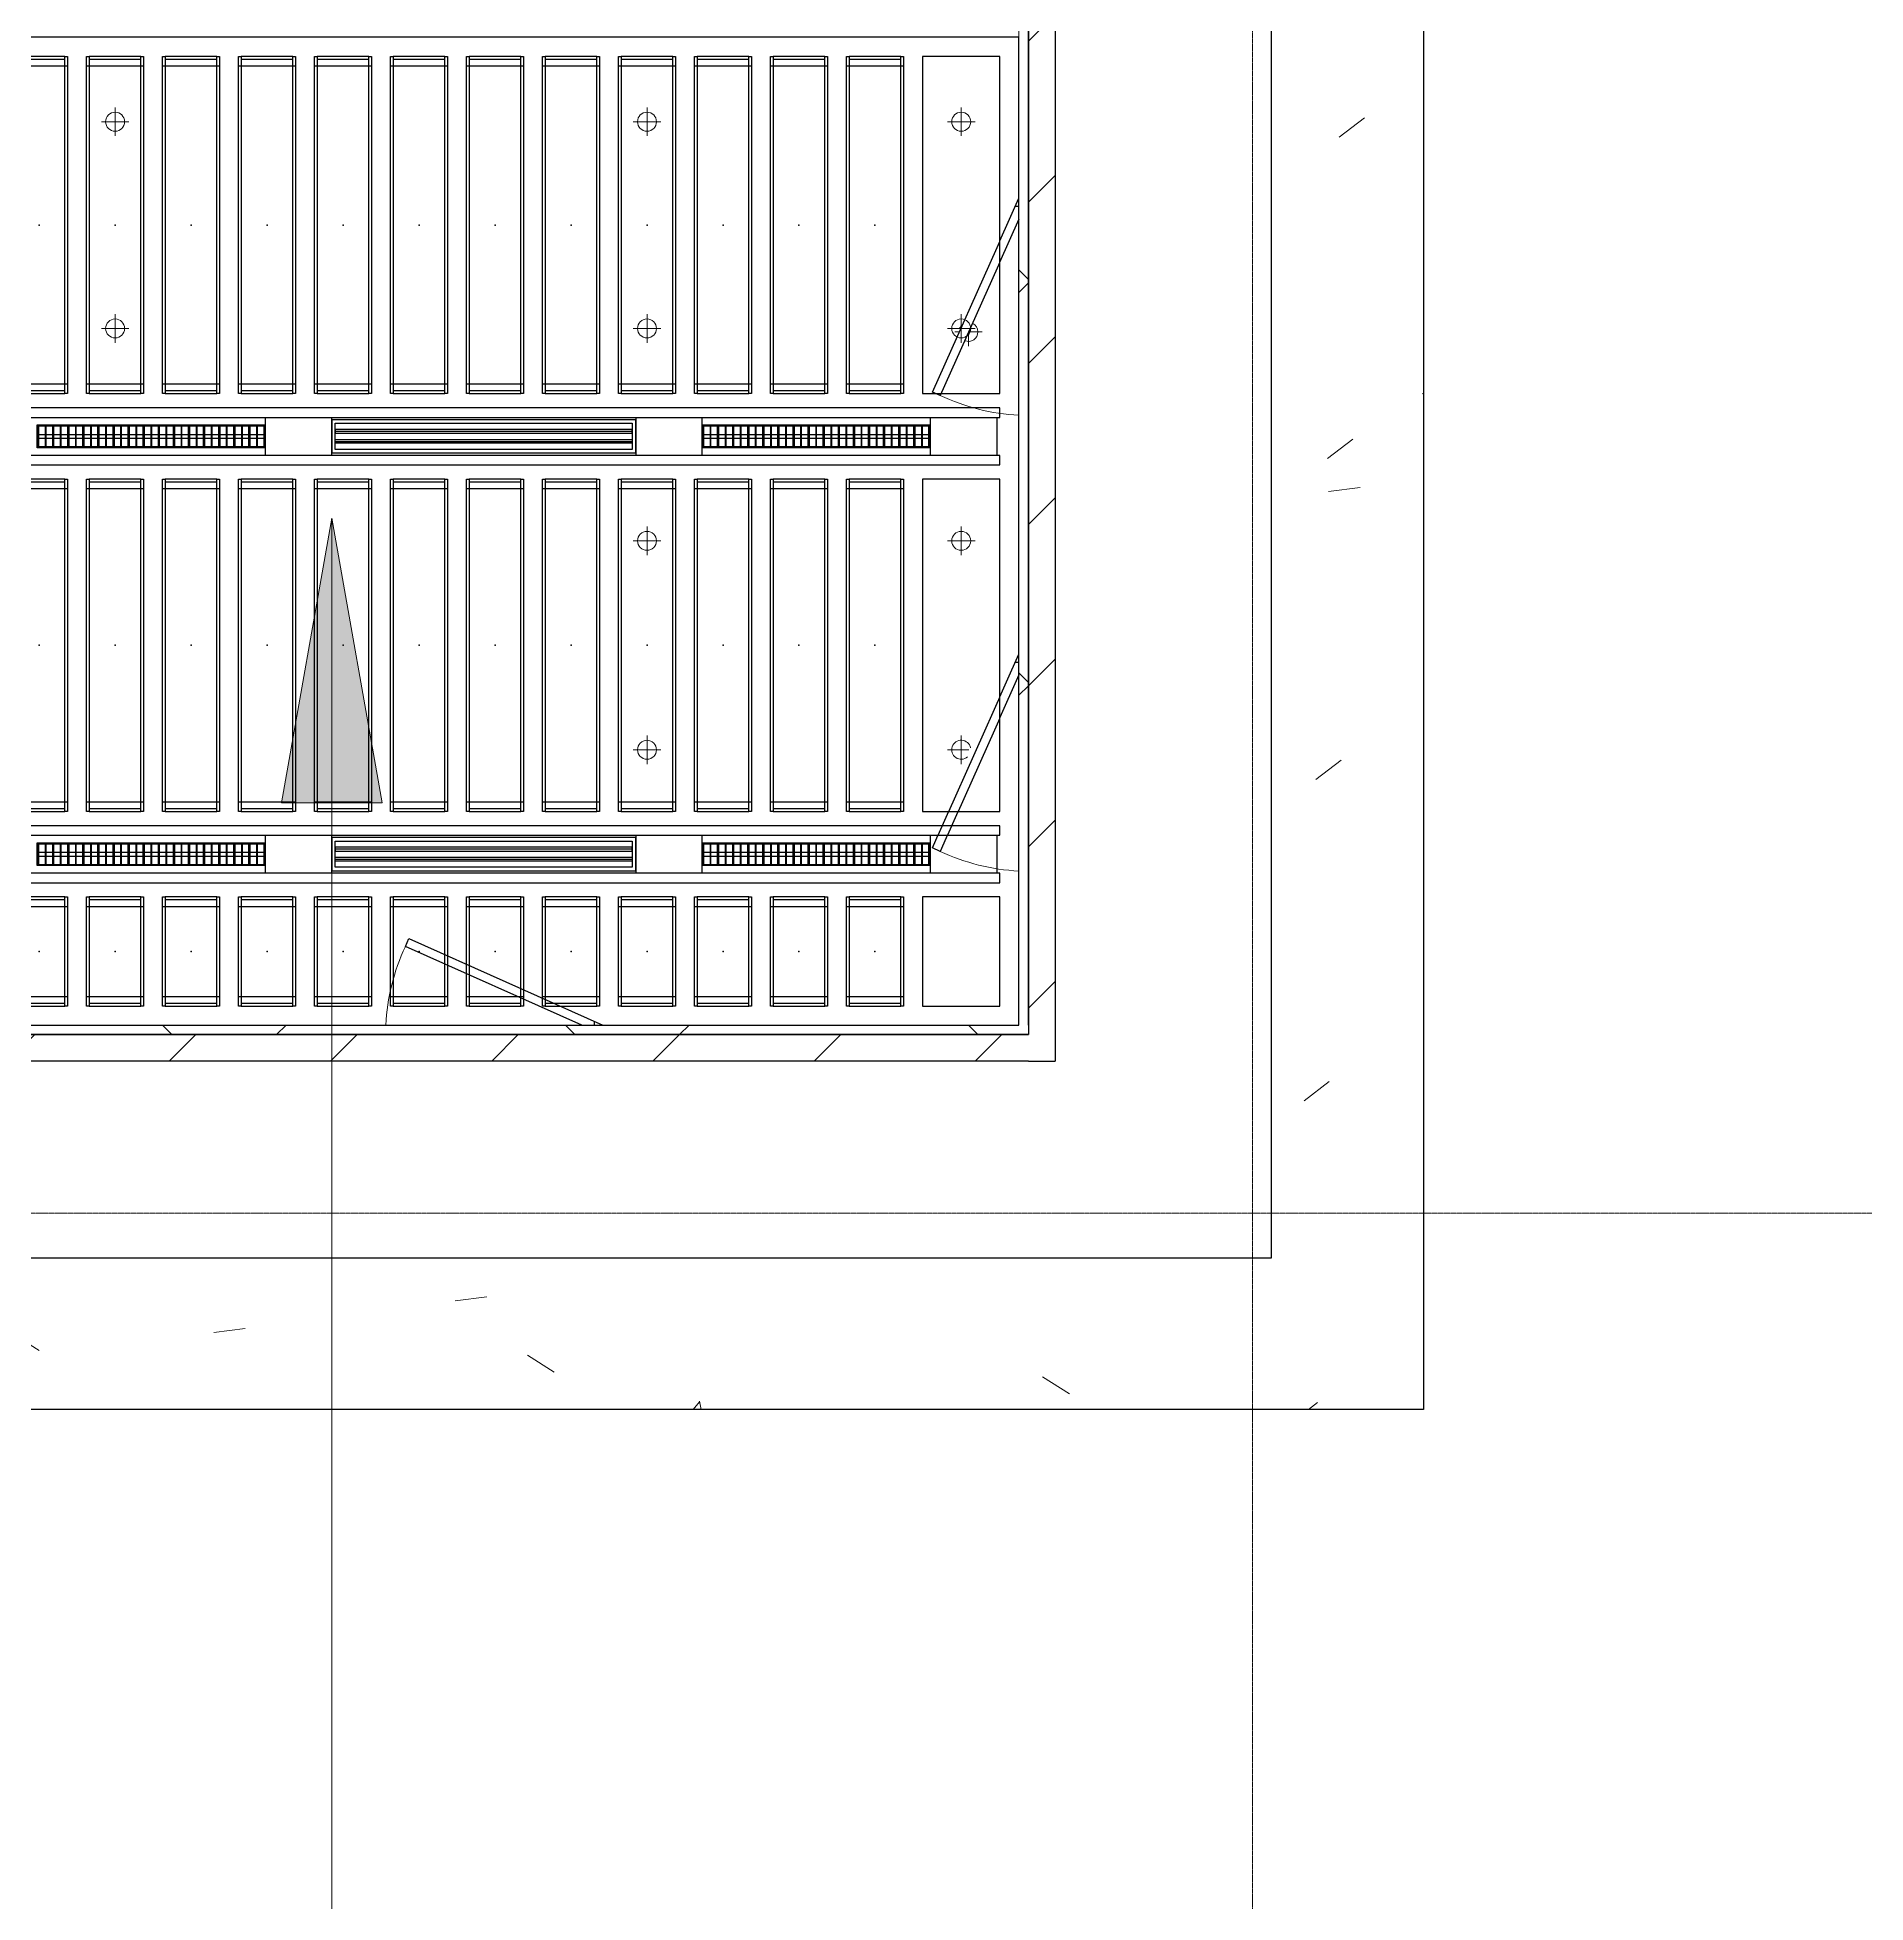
# Model space of a CAD drawing. Header units: millimetres. Extents: x -962357 to -591933, y -35273 to 59420.
# Drawn here: x -631013 to -621388, y -50 to 9771 of the extents above; entities that cross this region are included whole.
import ezdxf
from ezdxf.enums import TextEntityAlignment as Align

# ---------------------------------------------------------------- set-up
doc = ezdxf.new("R2010")
doc.units = ezdxf.units.MM
doc.linetypes.add('DPA_Grid _ Level 100', pattern=[10, 5.5, -1.6, 1.3, -1.6])
for name, color, linetype in [('000 - WIPEOUT', 250, 'Continuous'), ('001 - ASCESSORIES', 251, 'Continuous'), ('A04_TUBE SERIES', 2, 'Continuous'), ('A11_ALU.SOLID SHEET', 2, 'Continuous')]:
    doc.layers.add(name, color=color, linetype=linetype)
for name, color, linetype, lineweight in [('008 - LIGHTING', 1, 'Continuous', 9), ('A-DETL-GENF', 2, 'Continuous', 9), ('A-DOOR', 3, 'Continuous', 25), ('A-DOOR-E', 2, 'Continuous', 25), ('A-DOOR-OPNG', 2, 'Continuous', 9), ('A-WALL', 5, 'Continuous', 9), ('A-WALL-FNSH', 2, 'Continuous', 9), ('A-WALL-PATT', 1, 'Continuous', 9), ('E-LITE-EQPM', 2, 'Continuous', 9), ('G-ANNO-TEXT', 3, 'Continuous', 9), ('S-GRID', 251, 'Continuous', 9), ('WALL-E', 2, 'Continuous', 9)]:
    doc.layers.add(name, color=color, linetype=linetype, lineweight=lineweight)
pattern_1 = [(50, (2.4, 1), (3643.682, -318.781), [381, -4191]), (355, (2.4, 1), (-704.856, 3821.136), [304.8, -3352.8]), (100.451, (306, -25.6), (2938.852, 3502.332), [323.8, -3561.8]), (46.184, (2.4, 1017), (5421.58, -840.856), [571.5, -6286.5]), (96.636, (454, 947), (4748.05, 4948.55), [485.7, -5342.7]), (351.184, (2.4, 1017), (4748.1, 4948.506), [457.2, -5029.2]), (21, (510.4, 763), (3032.288, -2045.304), [381, -4191]), (326, (510.4, 763), (1236.042, 3683.762), [304.8, -3352.8]), (71.451, (763, 592.5), (4268.343, 1638.425), [323.8, -3561.8]), (37.5, (2.4, 1), (61.772, 1691.1008), [167.64, -3144.52, 167.64, -3235.96, -3365.5]), (37.5, (2.4, 1), (61.772, 1691.1008), [-6715.76, 167.64, -3197.86]), (7.5, (2.4, 1), (1336.393, 2003.6115), [167.64, -1772.92, 167.64, -3068.32, -1282.7]), (7.5, (2.4, 1), (1336.393, 2003.6115), [-5176.52, 167.64, -1115.06]), (327.5, (-1130.5, 1), (2711.8178, -114.5786), [167.64, -1102.36, 167.64, -3794.76, -5257.8]), (327.5, (-1130.5, 1), (2711.8178, -114.5786), [-5232.4, 167.64, -5090.16]), (317.5, (-1638.5, 1), (2962.586, 508.5334), [167.64, -1483.36, 167.64, -2463.8, -3733.8]), (317.5, (-1638.5, 1), (2962.586, 508.5334), [-4282.44, 167.64, -3566.16])]
pattern_2 = [(45, (2.4, 1), (-424.26407, 424.26407), [])]
pattern_3 = [(45, (2.4, 1), (-1060.66, 1060.66), []), (135, (2.4, 1), (-1060.66, -1060.66), [])]

# ---------------------------------------------------------------- blocks, each defined once
blk = doc.blocks.new('DPA_AC-SG-PI - A1_1200x1300 mm-9434749-4130-01 MULTI-PURPOSE LEVEL - REFLECTED CEILING PLAN')
at = {"layer": 'A-DOOR'}
blk.add_line((-500, -25), (-500, -45), dxfattribs=at)
at = {"layer": 'A-DOOR-E'}
for p, q in [((476.5, -480.9), (-544, -25)), ((-433.7, -25), (494.9, -439.9)), ((494.9, -439.9), (476.5, -480.9))]:
    blk.add_line(p, q, dxfattribs=at)
at = {"layer": 'A-DOOR-OPNG'}
blk.add_arc((-500, 30.2), 1100, 334.74419, 357.10145, dxfattribs=at)
blk = doc.blocks.new('LGF_DL_SAA_LowPower_DL1a - LGF_DL_SAA_LowPower_DL1a-V68-4130-01 MULTI-PURPOSE LEVEL - REFLECTED CEILING PLAN')
at = {"layer": 'A-DETL-GENF'}
for p, q in [((-48.5, 0), (-72.5, 0)), ((0, 75), (0, 1.7)), ((72.5, 0), (0.8, 0))]:
    blk.add_line(p, q, dxfattribs=at)
for start, end in [(360, 112.40449), (296.47442, 360), (202.1094, 223.63364)]:
    blk.add_arc((0, 0), 50, start, end, dxfattribs=at)
blk = doc.blocks.new('LGF_DL_SAA_LowPower_DL1a - LGF_DL_SAA_LowPower_DL1a-8832329-4130-01 MULTI-PURPOSE LEVEL - REFLECTED CEILING PLAN')
at = {"layer": 'A-DETL-GENF'}
for p, q in [((72.5, 0), (-72.5, 0)), ((0, 75), (0, -75))]:
    blk.add_line(p, q, dxfattribs=at)
blk.add_circle((0, 0), 50, dxfattribs=at)
blk = doc.blocks.new('LGF_DL_SAA_LowPower_DL1a - LGF_DL_SAA_LowPower_DL1a-V69-4130-01 MULTI-PURPOSE LEVEL - REFLECTED CEILING PLAN')
at = {"layer": 'A-DETL-GENF'}
for p, q in [((40.8, 0), (-72.5, 0)), ((0, 75), (0, -75))]:
    blk.add_line(p, q, dxfattribs=at)
blk.add_arc((0, 0), 50, 49.56625, 348.18181, dxfattribs=at)
blk = doc.blocks.new('C-1-PP19-AR-4130-01-B_20250829-225100_EXLIGHT')
blk.add_point((114077, 5202.5))
at = {"layer": 'E-LITE-EQPM', "extrusion": (0, 0, -1), "rotation": 180}
for name, p in [('LGF_DL_SAA_LowPower_DL1a - LGF_DL_SAA_LowPower_DL1a-8832329-4130-01 MULTI-PURPOSE LEVEL - REFLECTED CEILING PLAN', (-114077, 5746.7)), ('LGF_DL_SAA_LowPower_DL1a - LGF_DL_SAA_LowPower_DL1a-8832329-4130-01 MULTI-PURPOSE LEVEL - REFLECTED CEILING PLAN', (-116877, 5746.7)), ('LGF_DL_SAA_LowPower_DL1a - LGF_DL_SAA_LowPower_DL1a-8832329-4130-01 MULTI-PURPOSE LEVEL - REFLECTED CEILING PLAN', (-118531, 5746.7)), ('LGF_DL_SAA_LowPower_DL1a - LGF_DL_SAA_LowPower_DL1a-8832329-4130-01 MULTI-PURPOSE LEVEL - REFLECTED CEILING PLAN', (-114077, 4658.3)), ('LGF_DL_SAA_LowPower_DL1a - LGF_DL_SAA_LowPower_DL1a-8832329-4130-01 MULTI-PURPOSE LEVEL - REFLECTED CEILING PLAN', (-116877, 4658.3)), ('LGF_DL_SAA_LowPower_DL1a - LGF_DL_SAA_LowPower_DL1a-8832329-4130-01 MULTI-PURPOSE LEVEL - REFLECTED CEILING PLAN', (-118531, 4658.3)), ('LGF_DL_SAA_LowPower_DL1a - LGF_DL_SAA_LowPower_DL1a-8832329-4130-01 MULTI-PURPOSE LEVEL - REFLECTED CEILING PLAN', (-116877, 3540)), ('LGF_DL_SAA_LowPower_DL1a - LGF_DL_SAA_LowPower_DL1a-8832329-4130-01 MULTI-PURPOSE LEVEL - REFLECTED CEILING PLAN', (-118531, 3540)), ('LGF_DL_SAA_LowPower_DL1a - LGF_DL_SAA_LowPower_DL1a-8832329-4130-01 MULTI-PURPOSE LEVEL - REFLECTED CEILING PLAN', (-116877, 2440)), ('LGF_DL_SAA_LowPower_DL1a - LGF_DL_SAA_LowPower_DL1a-V69-4130-01 MULTI-PURPOSE LEVEL - REFLECTED CEILING PLAN', (-118531, 2440))]:
    blk.add_blockref(name, p, dxfattribs=at)
blk = doc.blocks.new('*U570')
at = {"color": 1}
blk.add_wipeout([(600, -60), (-600, -60), (-600, 60), (600, 60)], dxfattribs=at).dxf.layer = '000 - WIPEOUT'
at = {"layer": '001 - ASCESSORIES', "color": 0}
blk.add_lwpolyline([(600, -60), (-600, -60), (-600, 60), (600, 60)], close=True, dxfattribs=at)
at = {"layer": '001 - ASCESSORIES'}
for points in [[(-593.5, -55), (-598.5, -55), (-598.5, 55), (-593.5, 55)], [(595, -55), (-595, -55), (-595, 55), (595, 55)], [(-558.8, -55), (-553.8, -55), (-553.8, 55), (-558.8, 55)], [(-514, -55), (-519, -55), (-519, 55), (-514, 55)], [(-479.3, -55), (-474.3, -55), (-474.3, 55), (-479.3, 55)], [(-434.6, -55), (-439.6, -55), (-439.6, 55), (-434.6, 55)], [(-399.8, -55), (-394.8, -55), (-394.8, 55), (-399.8, 55)], [(-355.1, -55), (-360.1, -55), (-360.1, 55), (-355.1, 55)], [(-320.4, -55), (-315.4, -55), (-315.4, 55), (-320.4, 55)], [(-275.6, -55), (-280.6, -55), (-280.6, 55), (-275.6, 55)], [(-240.9, -55), (-235.9, -55), (-235.9, 55), (-240.9, 55)], [(-196.2, -55), (-201.2, -55), (-201.2, 55), (-196.2, 55)], [(-161.4, -55), (-156.4, -55), (-156.4, 55), (-161.4, 55)], [(-116.7, -55), (-121.7, -55), (-121.7, 55), (-116.7, 55)], [(-82, -55), (-77, -55), (-77, 55), (-82, 55)], [(-37.2, -55), (-42.2, -55), (-42.2, 55), (-37.2, 55)], [(-2.5, -55), (2.5, -55), (2.5, 55), (-2.5, 55)], [(42.2, -55), (37.2, -55), (37.2, 55), (42.2, 55)], [(77, -55), (82, -55), (82, 55), (77, 55)], [(121.7, -55), (116.7, -55), (116.7, 55), (121.7, 55)], [(156.4, -55), (161.4, -55), (161.4, 55), (156.4, 55)], [(201.2, -55), (196.2, -55), (196.2, 55), (201.2, 55)], [(235.9, -55), (240.9, -55), (240.9, 55), (235.9, 55)], [(280.6, -55), (275.6, -55), (275.6, 55), (280.6, 55)], [(315.4, -55), (320.4, -55), (320.4, 55), (315.4, 55)], [(360.1, -55), (355.1, -55), (355.1, 55), (360.1, 55)], [(394.8, -55), (399.8, -55), (399.8, 55), (394.8, 55)], [(439.6, -55), (434.6, -55), (434.6, 55), (439.6, 55)], [(474.3, -55), (479.3, -55), (479.3, 55), (474.3, 55)], [(519, -55), (514, -55), (514, 55), (519, 55)], [(553.8, -55), (558.8, -55), (558.8, 55), (553.8, 55)], [(598.5, -55), (593.5, -55), (593.5, 55), (598.5, 55)]]:
    blk.add_lwpolyline(points, close=True, dxfattribs=at)
for points in [[(-593.5, 10), (-558.8, 10)], [(-553.8, 10), (-519, 10)], [(-514, 10), (-479.3, 10)], [(-474.3, 10), (-439.6, 10)], [(-434.6, 10), (-399.8, 10)], [(-394.8, 10), (-360.1, 10)], [(-355.1, 10), (-320.4, 10)], [(-315.4, 10), (-280.6, 10)], [(-275.6, 10), (-240.9, 10)], [(-235.9, 10), (-201.2, 10)], [(-196.2, 10), (-161.4, 10)], [(-156.4, 10), (-121.7, 10)], [(-116.7, 10), (-82, 10)], [(-77, 10), (-42.2, 10)], [(-37.2, 10), (-2.5, 10)], [(2.5, 10), (37.2, 10)], [(42.2, 10), (77, 10)], [(82, 10), (116.7, 10)], [(121.7, 10), (156.4, 10)], [(161.4, 10), (196.2, 10)], [(201.2, 10), (235.9, 10)], [(240.9, 10), (275.6, 10)], [(280.6, 10), (315.4, 10)], [(320.4, 10), (355.1, 10)], [(360.1, 10), (394.8, 10)], [(399.8, 10), (434.6, 10)], [(439.6, 10), (474.3, 10)], [(479.3, 10), (514, 10)], [(519, 10), (553.8, 10)], [(558.8, 10), (593.5, 10)], [(-593.5, -10), (-558.8, -10)], [(-553.8, -10), (-519, -10)], [(-514, -10), (-479.3, -10)], [(-474.3, -10), (-439.6, -10)], [(-434.6, -10), (-399.8, -10)], [(-394.8, -10), (-360.1, -10)], [(-355.1, -10), (-320.4, -10)], [(-315.4, -10), (-280.6, -10)], [(-275.6, -10), (-240.9, -10)], [(-235.9, -10), (-201.2, -10)], [(-196.2, -10), (-161.4, -10)], [(-156.4, -10), (-121.7, -10)], [(-116.7, -10), (-82, -10)], [(-77, -10), (-42.2, -10)], [(-37.2, -10), (-2.5, -10)], [(2.5, -10), (37.2, -10)], [(42.2, -10), (77, -10)], [(82, -10), (116.7, -10)], [(121.7, -10), (156.4, -10)], [(161.4, -10), (196.2, -10)], [(201.2, -10), (235.9, -10)], [(240.9, -10), (275.6, -10)], [(280.6, -10), (315.4, -10)], [(320.4, -10), (355.1, -10)], [(360.1, -10), (394.8, -10)], [(399.8, -10), (434.6, -10)], [(439.6, -10), (474.3, -10)], [(479.3, -10), (514, -10)], [(519, -10), (553.8, -10)], [(558.8, -10), (593.5, -10)]]:
    blk.add_lwpolyline(points, dxfattribs=at)
blk = doc.blocks.new('*U526')
at = {"layer": '001 - ASCESSORIES', "color": 0, "linetype": 'ByBlock'}
blk.add_lwpolyline([(800, 87.5), (-800, 87.5), (-800, -87.5), (800, -87.5)], close=True, dxfattribs=at)
at = {"layer": '001 - ASCESSORIES', "linetype": 'ByBlock'}
for points in [[(-781.5, 69), (781.5, 69), (781.5, -69), (-781.5, -69)], [(781.5, 36.3), (-781.5, 36.3), (-781.5, 16.3), (781.5, 16.3)], [(-781.5, -16.3), (781.5, -16.3), (781.5, -36.3), (-781.5, -36.3)]]:
    blk.add_lwpolyline(points, close=True, dxfattribs=at)
for points in [[(781.5, 26.3), (-781.5, 26.3)], [(-781.5, -26.3), (781.5, -26.3)]]:
    blk.add_lwpolyline(points, dxfattribs=at)
blk = doc.blocks.new('*U728')
blk.add_wipeout([(-25, 0), (25, 0), (25, 12916), (-25, 12916)]).dxf.layer = '000 - WIPEOUT'
at = {"layer": 'A04_TUBE SERIES', "color": 0}
blk.add_lwpolyline([(-25, 0), (25, 0), (25, 12916), (-25, 12916)], close=True, dxfattribs=at)
at = {"layer": 'Defpoints', "color": 250, "flags": 1}
blk.add_attdef('EXTR.OVL-LENGTH_', (-33.1, -9), '', height=5, dxfattribs=at)
blk = doc.blocks.new('*U747')
blk.add_point((0, 0))
at = {"layer": 'Defpoints', "color": 250}
blk.add_text('AL.SHEET-HAT-TYPE-C', height=7, rotation=270, dxfattribs=at).set_placement((15, 0), align=Align.BOTTOM_CENTER)
blk.add_wipeout([(0, -100), (352, -100), (352, 100), (0, 100)]).dxf.layer = '000 - WIPEOUT'
at = {"layer": 'A11_ALU.SOLID SHEET', "color": 0}
blk.add_lwpolyline([(0, -100), (352, -100), (352, 100), (0, 100)], close=True, dxfattribs=at)
blk = doc.blocks.new('*U742')
blk.add_point((0, 0))
at = {"layer": 'Defpoints', "color": 250}
blk.add_text('AL.SHEET-HAT-TYPE-C', height=7, rotation=270, dxfattribs=at).set_placement((15, 0), align=Align.BOTTOM_CENTER)
blk.add_wipeout([(0, -100), (350, -100), (350, 100), (0, 100)]).dxf.layer = '000 - WIPEOUT'
at = {"layer": 'A11_ALU.SOLID SHEET', "color": 0}
blk.add_lwpolyline([(0, -100), (350, -100), (350, 100), (0, 100)], close=True, dxfattribs=at)
blk = doc.blocks.new('*U736')
blk.add_wipeout([(-25, 0), (25, 0), (25, 12916), (-25, 12916)]).dxf.layer = '000 - WIPEOUT'
at = {"layer": 'A04_TUBE SERIES', "color": 0}
blk.add_lwpolyline([(-25, 0), (25, 0), (25, 12916), (-25, 12916)], close=True, dxfattribs=at)
at = {"layer": 'Defpoints', "color": 250, "flags": 1}
blk.add_attdef('EXTR.OVL-LENGTH_', (-33.1, -9), '', height=5, dxfattribs=at)
blk = doc.blocks.new('*U589')
for p, q in [((-825.3, -1550), (-825.3, -1250)), ((825, -1250), (825, -1550)), ((-825.3, -1950), (-825.3, -1650)), ((825, -1650), (825, -1950)), ((-825.3, -2350), (-825.3, -2050)), ((825, -2050), (825, -2350)), ((-825.3, -2750), (-825.3, -2450)), ((825, -2450), (825, -2750)), ((-825.3, -3150), (-825.3, -2850)), ((825, -2850), (825, -3150)), ((-825.3, -3550), (-825.3, -3250)), ((825, -3250), (825, -3550)), ((-825.3, -3950), (-825.3, -3650)), ((825, -3650), (825, -3950)), ((-825.3, -4350), (-825.3, -4050)), ((825, -4050), (825, -4350)), ((-825.3, -4750), (-825.3, -4450)), ((825, -4450), (825, -4750)), ((-825.3, -5150), (-825.3, -4850)), ((825, -4850), (825, -5150)), ((-825.3, -5550), (-825.3, -5250)), ((825, -5250), (825, -5550)), ((-825.3, -5950), (-825.3, -5650)), ((825, -5650), (825, -5950))]:
    blk.add_line(p, q)
for p in [(0, -1400), (0, -1800), (0, -2200), (0, -2600), (0, -3000), (0, -3400), (0, -3800), (0, -4200), (0, -4600), (0, -5000), (0, -5400), (0, -5800)]:
    blk.add_point(p)
at = {"layer": 'A11_ALU.SOLID SHEET', "color": 0}
for points in [[(-875, -1536), (-861, -1536), (-861, -1264), (-875, -1264)], [(875, -1264), (861, -1264), (861, -1536), (875, -1536)], [(-875, -1536), (875, -1536), (875, -1550), (-875, -1550)], [(-875, -1650), (875, -1650), (875, -1664), (-875, -1664)], [(-875, -1936), (-861, -1936), (-861, -1664), (-875, -1664)], [(875, -1664), (861, -1664), (861, -1936), (875, -1936)], [(-875, -1936), (875, -1936), (875, -1950), (-875, -1950)], [(-875, -2050), (875, -2050), (875, -2064), (-875, -2064)], [(-875, -2336), (-861, -2336), (-861, -2064), (-875, -2064)], [(875, -2064), (861, -2064), (861, -2336), (875, -2336)], [(-875, -2336), (875, -2336), (875, -2350), (-875, -2350)], [(-875, -2450), (875, -2450), (875, -2464), (-875, -2464)], [(-875, -2736), (-861, -2736), (-861, -2464), (-875, -2464)], [(875, -2464), (861, -2464), (861, -2736), (875, -2736)], [(-875, -2736), (875, -2736), (875, -2750), (-875, -2750)], [(-875, -2850), (875, -2850), (875, -2864), (-875, -2864)], [(-875, -3136), (-861, -3136), (-861, -2864), (-875, -2864)], [(875, -2864), (861, -2864), (861, -3136), (875, -3136)], [(-875, -3136), (875, -3136), (875, -3150), (-875, -3150)], [(-875, -3250), (875, -3250), (875, -3264), (-875, -3264)], [(-875, -3536), (-861, -3536), (-861, -3264), (-875, -3264)], [(875, -3264), (861, -3264), (861, -3536), (875, -3536)], [(-875, -3536), (875, -3536), (875, -3550), (-875, -3550)], [(-875, -3650), (875, -3650), (875, -3664), (-875, -3664)], [(-875, -3936), (-861, -3936), (-861, -3664), (-875, -3664)], [(875, -3664), (861, -3664), (861, -3936), (875, -3936)], [(-875, -3936), (875, -3936), (875, -3950), (-875, -3950)], [(-875, -4050), (875, -4050), (875, -4064), (-875, -4064)], [(-875, -4336), (-861, -4336), (-861, -4064), (-875, -4064)], [(875, -4064), (861, -4064), (861, -4336), (875, -4336)], [(-875, -4336), (875, -4336), (875, -4350), (-875, -4350)], [(-875, -4450), (875, -4450), (875, -4464), (-875, -4464)], [(-875, -4736), (-861, -4736), (-861, -4464), (-875, -4464)], [(875, -4464), (861, -4464), (861, -4736), (875, -4736)], [(-875, -4736), (875, -4736), (875, -4750), (-875, -4750)], [(-875, -4850), (875, -4850), (875, -4864), (-875, -4864)], [(-875, -5136), (-861, -5136), (-861, -4864), (-875, -4864)], [(875, -4864), (861, -4864), (861, -5136), (875, -5136)], [(-875, -5136), (875, -5136), (875, -5150), (-875, -5150)], [(-875, -5250), (875, -5250), (875, -5264), (-875, -5264)], [(-875, -5536), (-861, -5536), (-861, -5264), (-875, -5264)], [(875, -5264), (861, -5264), (861, -5536), (875, -5536)], [(-875, -5536), (875, -5536), (875, -5550), (-875, -5550)], [(-875, -5650), (875, -5650), (875, -5664), (-875, -5664)], [(-875, -5936), (-861, -5936), (-861, -5664), (-875, -5664)], [(875, -5664), (861, -5664), (861, -5936), (875, -5936)], [(-875, -5936), (875, -5936), (875, -5950), (-875, -5950)]]:
    blk.add_lwpolyline(points, close=True, dxfattribs=at)
blk = doc.blocks.new('*U626')
for p, q in [((-837.8, 2450), (-837.8, 2750)), ((837.5, 2750), (837.5, 2450)), ((-837.8, 2050), (-837.8, 2350)), ((837.5, 2350), (837.5, 2050)), ((-837.8, 1650), (-837.8, 1950)), ((837.5, 1950), (837.5, 1650)), ((-837.8, 1250), (-837.8, 1550)), ((837.5, 1550), (837.5, 1250)), ((-837.8, 850), (-837.8, 1150)), ((837.5, 1150), (837.5, 850)), ((-837.8, 450), (-837.8, 750)), ((837.5, 750), (837.5, 450)), ((-837.8, 50), (-837.8, 350)), ((837.5, 350), (837.5, 50)), ((-837.8, -350), (-837.8, -50)), ((837.5, -50), (837.5, -350)), ((-837.8, -750), (-837.8, -450)), ((837.5, -450), (837.5, -750)), ((-837.8, -1150), (-837.8, -850)), ((837.5, -850), (837.5, -1150)), ((-837.8, -1550), (-837.8, -1250)), ((837.5, -1250), (837.5, -1550)), ((-837.8, -1950), (-837.8, -1650)), ((837.5, -1650), (837.5, -1950)), ((-837.8, -2350), (-837.8, -2050)), ((837.5, -2050), (837.5, -2350)), ((-837.8, -2750), (-837.8, -2450)), ((837.5, -2450), (837.5, -2750))]:
    blk.add_line(p, q)
for p in [(0, 2600), (0, 2200), (0, 1800), (0, 1400), (0, 1000), (0, 600), (0, 200), (0, -200), (0, -600), (0, -1000), (0, -1400), (0, -1800), (0, -2200), (0, -2600)]:
    blk.add_point(p)
at = {"layer": 'A11_ALU.SOLID SHEET', "color": 0}
for points in [[(-887.5, 2750), (887.5, 2750), (887.5, 2736), (-887.5, 2736)], [(-887.5, 2464), (-873.5, 2464), (-873.5, 2736), (-887.5, 2736)], [(887.5, 2736), (873.5, 2736), (873.5, 2464), (887.5, 2464)], [(-887.5, 2464), (887.5, 2464), (887.5, 2450), (-887.5, 2450)], [(-887.5, 2350), (887.5, 2350), (887.5, 2336), (-887.5, 2336)], [(-887.5, 2064), (-873.5, 2064), (-873.5, 2336), (-887.5, 2336)], [(887.5, 2336), (873.5, 2336), (873.5, 2064), (887.5, 2064)], [(-887.5, 2064), (887.5, 2064), (887.5, 2050), (-887.5, 2050)], [(-887.5, 1950), (887.5, 1950), (887.5, 1936), (-887.5, 1936)], [(-887.5, 1664), (-873.5, 1664), (-873.5, 1936), (-887.5, 1936)], [(887.5, 1936), (873.5, 1936), (873.5, 1664), (887.5, 1664)], [(-887.5, 1664), (887.5, 1664), (887.5, 1650), (-887.5, 1650)], [(-887.5, 1550), (887.5, 1550), (887.5, 1536), (-887.5, 1536)], [(-887.5, 1264), (-873.5, 1264), (-873.5, 1536), (-887.5, 1536)], [(887.5, 1536), (873.5, 1536), (873.5, 1264), (887.5, 1264)], [(-887.5, 1264), (887.5, 1264), (887.5, 1250), (-887.5, 1250)], [(-887.5, 1150), (887.5, 1150), (887.5, 1136), (-887.5, 1136)], [(-887.5, 864), (-873.5, 864), (-873.5, 1136), (-887.5, 1136)], [(887.5, 1136), (873.5, 1136), (873.5, 864), (887.5, 864)], [(-887.5, 864), (887.5, 864), (887.5, 850), (-887.5, 850)], [(-887.5, 750), (887.5, 750), (887.5, 736), (-887.5, 736)], [(-887.5, 464), (-873.5, 464), (-873.5, 736), (-887.5, 736)], [(887.5, 736), (873.5, 736), (873.5, 464), (887.5, 464)], [(-887.5, 464), (887.5, 464), (887.5, 450), (-887.5, 450)], [(-887.5, 350), (887.5, 350), (887.5, 336), (-887.5, 336)], [(-887.5, 64), (-873.5, 64), (-873.5, 336), (-887.5, 336)], [(887.5, 336), (873.5, 336), (873.5, 64), (887.5, 64)], [(-887.5, 64), (887.5, 64), (887.5, 50), (-887.5, 50)], [(-887.5, -50), (887.5, -50), (887.5, -64), (-887.5, -64)], [(-887.5, -336), (-873.5, -336), (-873.5, -64), (-887.5, -64)], [(887.5, -64), (873.5, -64), (873.5, -336), (887.5, -336)], [(-887.5, -336), (887.5, -336), (887.5, -350), (-887.5, -350)], [(-887.5, -450), (887.5, -450), (887.5, -464), (-887.5, -464)], [(-887.5, -736), (-873.5, -736), (-873.5, -464), (-887.5, -464)], [(887.5, -464), (873.5, -464), (873.5, -736), (887.5, -736)], [(-887.5, -736), (887.5, -736), (887.5, -750), (-887.5, -750)], [(-887.5, -850), (887.5, -850), (887.5, -864), (-887.5, -864)], [(-887.5, -1136), (-873.5, -1136), (-873.5, -864), (-887.5, -864)], [(887.5, -864), (873.5, -864), (873.5, -1136), (887.5, -1136)], [(-887.5, -1136), (887.5, -1136), (887.5, -1150), (-887.5, -1150)], [(-887.5, -1250), (887.5, -1250), (887.5, -1264), (-887.5, -1264)], [(-887.5, -1536), (-873.5, -1536), (-873.5, -1264), (-887.5, -1264)], [(887.5, -1264), (873.5, -1264), (873.5, -1536), (887.5, -1536)], [(-887.5, -1536), (887.5, -1536), (887.5, -1550), (-887.5, -1550)], [(-887.5, -1650), (887.5, -1650), (887.5, -1664), (-887.5, -1664)], [(-887.5, -1936), (-873.5, -1936), (-873.5, -1664), (-887.5, -1664)], [(887.5, -1664), (873.5, -1664), (873.5, -1936), (887.5, -1936)], [(-887.5, -1936), (887.5, -1936), (887.5, -1950), (-887.5, -1950)], [(-887.5, -2050), (887.5, -2050), (887.5, -2064), (-887.5, -2064)], [(-887.5, -2336), (-873.5, -2336), (-873.5, -2064), (-887.5, -2064)], [(887.5, -2064), (873.5, -2064), (873.5, -2336), (887.5, -2336)], [(-887.5, -2336), (887.5, -2336), (887.5, -2350), (-887.5, -2350)], [(-887.5, -2450), (887.5, -2450), (887.5, -2464), (-887.5, -2464)], [(-887.5, -2736), (-873.5, -2736), (-873.5, -2464), (-887.5, -2464)], [(887.5, -2464), (873.5, -2464), (873.5, -2736), (887.5, -2736)], [(-887.5, -2736), (887.5, -2736), (887.5, -2750), (-887.5, -2750)]]:
    blk.add_lwpolyline(points, close=True, dxfattribs=at)
blk = doc.blocks.new('*U627')
for p, q in [((-237.8, -1550), (-237.8, -1250)), ((237.5, -1250), (237.5, -1550)), ((-237.8, -1950), (-237.8, -1650)), ((237.5, -1650), (237.5, -1950)), ((-237.8, -2350), (-237.8, -2050)), ((237.5, -2050), (237.5, -2350)), ((-237.8, -2750), (-237.8, -2450)), ((237.5, -2450), (237.5, -2750)), ((-237.8, -3150), (-237.8, -2850)), ((237.5, -2850), (237.5, -3150)), ((-237.8, -3550), (-237.8, -3250)), ((237.5, -3250), (237.5, -3550)), ((-237.8, -3950), (-237.8, -3650)), ((237.5, -3650), (237.5, -3950)), ((-237.8, -4350), (-237.8, -4050)), ((237.5, -4050), (237.5, -4350)), ((-237.8, -4750), (-237.8, -4450)), ((237.5, -4450), (237.5, -4750)), ((-237.8, -5150), (-237.8, -4850)), ((237.5, -4850), (237.5, -5150)), ((-237.8, -5550), (-237.8, -5250)), ((237.5, -5250), (237.5, -5550)), ((-237.8, -5950), (-237.8, -5650)), ((237.5, -5650), (237.5, -5950))]:
    blk.add_line(p, q)
for p in [(0, -1400), (0, -1800), (0, -2200), (0, -2600), (0, -3000), (0, -3400), (0, -3800), (0, -4200), (0, -4600), (0, -5000), (0, -5400), (0, -5800)]:
    blk.add_point(p)
at = {"layer": 'A11_ALU.SOLID SHEET', "color": 0}
for points in [[(-287.5, -1536), (-273.5, -1536), (-273.5, -1264), (-287.5, -1264)], [(287.5, -1264), (273.5, -1264), (273.5, -1536), (287.5, -1536)], [(-287.5, -1536), (287.5, -1536), (287.5, -1550), (-287.5, -1550)], [(-287.5, -1650), (287.5, -1650), (287.5, -1664), (-287.5, -1664)], [(-287.5, -1936), (-273.5, -1936), (-273.5, -1664), (-287.5, -1664)], [(287.5, -1664), (273.5, -1664), (273.5, -1936), (287.5, -1936)], [(-287.5, -1936), (287.5, -1936), (287.5, -1950), (-287.5, -1950)], [(-287.5, -2050), (287.5, -2050), (287.5, -2064), (-287.5, -2064)], [(-287.5, -2336), (-273.5, -2336), (-273.5, -2064), (-287.5, -2064)], [(287.5, -2064), (273.5, -2064), (273.5, -2336), (287.5, -2336)], [(-287.5, -2336), (287.5, -2336), (287.5, -2350), (-287.5, -2350)], [(-287.5, -2450), (287.5, -2450), (287.5, -2464), (-287.5, -2464)], [(-287.5, -2736), (-273.5, -2736), (-273.5, -2464), (-287.5, -2464)], [(287.5, -2464), (273.5, -2464), (273.5, -2736), (287.5, -2736)], [(-287.5, -2736), (287.5, -2736), (287.5, -2750), (-287.5, -2750)], [(-287.5, -2850), (287.5, -2850), (287.5, -2864), (-287.5, -2864)], [(-287.5, -3136), (-273.5, -3136), (-273.5, -2864), (-287.5, -2864)], [(287.5, -2864), (273.5, -2864), (273.5, -3136), (287.5, -3136)], [(-287.5, -3136), (287.5, -3136), (287.5, -3150), (-287.5, -3150)], [(-287.5, -3250), (287.5, -3250), (287.5, -3264), (-287.5, -3264)], [(-287.5, -3536), (-273.5, -3536), (-273.5, -3264), (-287.5, -3264)], [(287.5, -3264), (273.5, -3264), (273.5, -3536), (287.5, -3536)], [(-287.5, -3536), (287.5, -3536), (287.5, -3550), (-287.5, -3550)], [(-287.5, -3650), (287.5, -3650), (287.5, -3664), (-287.5, -3664)], [(-287.5, -3936), (-273.5, -3936), (-273.5, -3664), (-287.5, -3664)], [(287.5, -3664), (273.5, -3664), (273.5, -3936), (287.5, -3936)], [(-287.5, -3936), (287.5, -3936), (287.5, -3950), (-287.5, -3950)], [(-287.5, -4050), (287.5, -4050), (287.5, -4064), (-287.5, -4064)], [(-287.5, -4336), (-273.5, -4336), (-273.5, -4064), (-287.5, -4064)], [(287.5, -4064), (273.5, -4064), (273.5, -4336), (287.5, -4336)], [(-287.5, -4336), (287.5, -4336), (287.5, -4350), (-287.5, -4350)], [(-287.5, -4450), (287.5, -4450), (287.5, -4464), (-287.5, -4464)], [(-287.5, -4736), (-273.5, -4736), (-273.5, -4464), (-287.5, -4464)], [(287.5, -4464), (273.5, -4464), (273.5, -4736), (287.5, -4736)], [(-287.5, -4736), (287.5, -4736), (287.5, -4750), (-287.5, -4750)], [(-287.5, -4850), (287.5, -4850), (287.5, -4864), (-287.5, -4864)], [(-287.5, -5136), (-273.5, -5136), (-273.5, -4864), (-287.5, -4864)], [(287.5, -4864), (273.5, -4864), (273.5, -5136), (287.5, -5136)], [(-287.5, -5136), (287.5, -5136), (287.5, -5150), (-287.5, -5150)], [(-287.5, -5250), (287.5, -5250), (287.5, -5264), (-287.5, -5264)], [(-287.5, -5536), (-273.5, -5536), (-273.5, -5264), (-287.5, -5264)], [(287.5, -5264), (273.5, -5264), (273.5, -5536), (287.5, -5536)], [(-287.5, -5536), (287.5, -5536), (287.5, -5550), (-287.5, -5550)], [(-287.5, -5650), (287.5, -5650), (287.5, -5664), (-287.5, -5664)], [(-287.5, -5936), (-273.5, -5936), (-273.5, -5664), (-287.5, -5664)], [(287.5, -5664), (273.5, -5664), (273.5, -5936), (287.5, -5936)], [(-287.5, -5936), (287.5, -5936), (287.5, -5950), (-287.5, -5950)]]:
    blk.add_lwpolyline(points, close=True, dxfattribs=at)
blk = doc.blocks.new('*U631')
at = {"layer": 'Defpoints'}
blk.add_point((0, 0), dxfattribs=at)
blk.add_wipeout([(887.5, 250), (887.5, 658), (-887.5, 658), (-887.5, 250)]).dxf.layer = '000 - WIPEOUT'
at = {"layer": 'A11_ALU.SOLID SHEET', "color": 0}
blk.add_lwpolyline([(887.5, 250), (887.5, 658), (-887.5, 658), (-887.5, 250)], close=True, dxfattribs=at)
at = {"layer": 'Defpoints'}
blk.add_point((0, 400), dxfattribs=at)
blk = doc.blocks.new('*U632')
at = {"layer": 'Defpoints'}
blk.add_point((0, 0), dxfattribs=at)
blk.add_wipeout([(875, 250), (875, 658), (-875, 658), (-875, 250)]).dxf.layer = '000 - WIPEOUT'
at = {"layer": 'A11_ALU.SOLID SHEET', "color": 0}
blk.add_lwpolyline([(875, 250), (875, 658), (-875, 658), (-875, 250)], close=True, dxfattribs=at)
at = {"layer": 'Defpoints'}
blk.add_point((0, 400), dxfattribs=at)
blk = doc.blocks.new('*U633')
at = {"layer": 'Defpoints'}
blk.add_point((0, 0), dxfattribs=at)
blk.add_wipeout([(287.5, 250), (287.5, 658), (-287.5, 658), (-287.5, 250)]).dxf.layer = '000 - WIPEOUT'
at = {"layer": 'A11_ALU.SOLID SHEET', "color": 0}
blk.add_lwpolyline([(287.5, 250), (287.5, 658), (-287.5, 658), (-287.5, 250)], close=True, dxfattribs=at)
at = {"layer": 'Defpoints'}
blk.add_point((0, 400), dxfattribs=at)
blk = doc.blocks.new('*U856')
blk.add_lwpolyline([(112175, 990), (118835, 990), (118835, 6191), (112175, 6191), (112175, 4990), (105719, 4990), (105719, 990)], close=True)
at = {"layer": 'A11_ALU.SOLID SHEET', "color": 0, "linetype": 'ByBlock', "rotation": 90}
for name, p in [('*U626', (115477, 5202.5)), ('*U589', (112277, 2990)), ('*U627', (112277, 1377.5))]:
    blk.add_blockref(name, p, dxfattribs=at)
at = {"layer": 'A11_ALU.SOLID SHEET', "color": 0, "linetype": 'ByBlock', "rotation": 270}
for name, p in [('*U631', (118077, 5202.5)), ('*U632', (118077, 2990)), ('*U633', (118077, 1377.5))]:
    blk.add_blockref(name, p, dxfattribs=at)
at = {"layer": 'A11_ALU.SOLID SHEET', "color": 1}
for name, p in [('*U742', (114867.5, 4090)), ('*U747', (118367.5, 4090)), ('*U742', (114867.5, 1890)), ('*U747', (118367.5, 1890))]:
    blk.add_blockref(name, p, dxfattribs=at)
at = {"layer": '008 - LIGHTING'}
for p in [(114267.5, 4090), (117767.5, 4090), (114267.5, 1890), (117767.5, 1890)]:
    blk.add_blockref('*U570', p, dxfattribs=at)
at = {"layer": 'A11_ALU.SOLID SHEET', "color": 1}
for p in [(116817.5, 4090), (116817.5, 1890)]:
    blk.add_blockref('*U742', p, dxfattribs=at)
at = {"layer": '008 - LIGHTING'}
for p in [(116017.5, 4090), (116017.5, 1890)]:
    blk.add_blockref('*U526', p, dxfattribs=at)
at = {"layer": 'A04_TUBE SERIES', "color": 0, "linetype": 'ByBlock', "rotation": 270}
for name, p in [('*U736', (105819, 4215)), ('*U728', (105819, 3965)), ('*U728', (105819, 2015)), ('*U728', (105819, 1765))]:
    blk.add_blockref(name, p, dxfattribs=at)

msp = doc.modelspace()

# ---------------------------------------------------------------- hatches: boundary and pattern name
at = {"layer": 'A-WALL-PATT'}
h = msp.add_hatch(dxfattribs=at)
h.set_pattern_fill('FP_1', color=256, style=0, pattern_type=2)
h.set_pattern_definition(pattern_1)
h.paths.add_polyline_path([(-624515, 2545.8), (-623715, 2545.8), (-623715, 36460), (-624515, 36460), (-624515, 3345.8)])
h = msp.add_hatch(dxfattribs=at)
h.set_pattern_fill('FP_2', color=256, style=0, pattern_type=2)
h.set_pattern_definition(pattern_2)
h.paths.add_polyline_path([(-625795, 4380), (-625655, 4380), (-625655, 23355.8), (-625795, 23355.8), (-625795, 4520)])

# ---------------------------------------------------------------- linework, layer by layer
at = {"layer": 'A-WALL', "color": 7, "lineweight": 25}
for p, q in [((-624515, 3345.8), (-624515, 36460)), ((-623715, 36460), (-623715, 2545.8)), ((-625655, 23355.8), (-625655, 4380)), ((-625795, 4570), (-625795, 11692)), ((-625795, 11692), (-625795, 4570)), ((-625795, 4570), (-625795, 4520)), ((-625795, 4380), (-625655, 4380)), ((-623715, 2545.8), (-624515, 2545.8))]:
    msp.add_line(p, q, dxfattribs=at)
at = {"layer": 'S-GRID', "linetype": 'DPA_Grid _ Level 100'}
msp.add_line((-624615, -30741.3), (-624615, 54920.2), dxfattribs=at)
at = {"layer": 'WALL-E'}
for p, q in [((-625655, 7780), (-625655, 8980)), ((-625655, 5380), (-625655, 6580))]:
    msp.add_line(p, q, dxfattribs=at)

# ---------------------------------------------------------------- block references
at = {"layer": 'A11_ALU.SOLID SHEET', "color": 2}
msp.add_blockref('*U856', (-744680, 3580), dxfattribs=at)

# ---------------------------------------------------------------- next in the draw order: hatches: boundary and pattern name
at = {"layer": 'A-WALL-PATT'}
h = msp.add_hatch(dxfattribs=at)
h.set_pattern_fill('FP_3', color=256, style=0, pattern_type=2)
h.set_pattern_definition(pattern_3)
h.paths.add_polyline_path([(-625795, 4570), (-625795, 11692), (-625845, 11692), (-625845, 4570)])
h = msp.add_hatch(dxfattribs=at)
h.set_pattern_fill('FP_2', color=256, style=0, pattern_type=2)
h.set_pattern_definition(pattern_2)
h.paths.add_polyline_path([(-639079.2, 4380), (-625795, 4380), (-625795, 4520), (-643136.8, 4520), (-643005, 4461.1), (-643023.4, 4420), (-643247.1, 4520), (-646736.8, 4520), (-646605, 4461.1), (-646623.4, 4420), (-646847.1, 4520), (-650336.8, 4520), (-650205, 4461.1), (-650223.4, 4420), (-650447.1, 4520), (-654267.3, 4520), (-654407.3, 4380), (-641981.2, 4380)])
h = msp.add_hatch(dxfattribs=at)
h.set_pattern_fill('FP_3', color=256, style=0, pattern_type=2)
h.set_pattern_definition(pattern_3)
h.paths.add_polyline_path([(-625795, 4520), (-625795, 4570), (-636980, 4570), (-636980, 4520), (-627471.3, 4520)])
h = msp.add_hatch(dxfattribs=at)
h.set_pattern_fill('FP_1', color=256, style=0, pattern_type=2)
h.set_pattern_definition(pattern_1)
h.paths.add_polyline_path([(-624515, 2545.8), (-624515, 3345.8), (-652320, 3345.8), (-652320, 2545.8), (-627471.3, 2545.8)])
at = {"layer": 'G-ANNO-TEXT'}
msp.add_hatch(color=7, dxfattribs=at).paths.add_polyline_path([(-629461.9, 7239.8), (-629726.4, 5739.8), (-629197.4, 5739.8)])

# ---------------------------------------------------------------- next in the draw order: linework, layer by layer
at = {"layer": 'A-WALL', "color": 7, "lineweight": 25}
for p, q in [((-636980, 4520), (-625795, 4520)), ((-625795, 4520), (-636980, 4520)), ((-625795, 4380), (-642980, 4380)), ((-652320, 3345.8), (-624515, 3345.8)), ((-624515, 2545.8), (-652320, 2545.8))]:
    msp.add_line(p, q, dxfattribs=at)
at = {"layer": 'A-WALL-FNSH', "color": 250}
for p, q in [((-625845, 4570), (-625845, 11692)), ((-636980, 4570), (-625845, 4570))]:
    msp.add_line(p, q, dxfattribs=at)
at = {"layer": 'G-ANNO-TEXT', "color": 250}
for p, q in [((-629461.9, 7239.8), (-629726.4, 5739.8)), ((-629197.4, 5739.8), (-629461.9, 7239.8)), ((-629461.9, 7239.8), (-629461.9, -560.8)), ((-629726.4, 5739.8), (-629197.4, 5739.8))]:
    msp.add_line(p, q, dxfattribs=at)
at = {"layer": 'S-GRID', "linetype": 'DPA_Grid _ Level 100'}
msp.add_line((-602984.2, 3580), (-957857, 3580), dxfattribs=at)
at = {"layer": 'WALL-E'}
for p, q in [((-625845, 8980), (-625845, 8924)), ((-625845, 8813.7), (-625845, 7780)), ((-625845, 6580), (-625845, 6524)), ((-625845, 6413.7), (-625845, 5380)), ((-628146.3, 4570), (-629180, 4570)), ((-627980, 4570), (-628036, 4570)), ((-629180, 4380), (-627980, 4380))]:
    msp.add_line(p, q, dxfattribs=at)

# ---------------------------------------------------------------- next in the draw order: block references
msp.add_blockref('C-1-PP19-AR-4130-01-B_20250829-225100_EXLIGHT', (-744680, 3580))
at = {"layer": 'A-DOOR-E'}
for p, rotation in [((-625820, 8380), 270), ((-625820, 5980), 270), ((-628580, 4545), 180)]:
    msp.add_blockref('DPA_AC-SG-PI - A1_1200x1300 mm-9434749-4130-01 MULTI-PURPOSE LEVEL - REFLECTED CEILING PLAN', p, dxfattribs=dict(at, rotation=rotation))
at = {"layer": 'E-LITE-EQPM', "extrusion": (0, 0, -1), "rotation": 180}
msp.add_blockref('LGF_DL_SAA_LowPower_DL1a - LGF_DL_SAA_LowPower_DL1a-V68-4130-01 MULTI-PURPOSE LEVEL - REFLECTED CEILING PLAN', (626111, 8220), dxfattribs=at)

doc.saveas('drawing.dxf')
